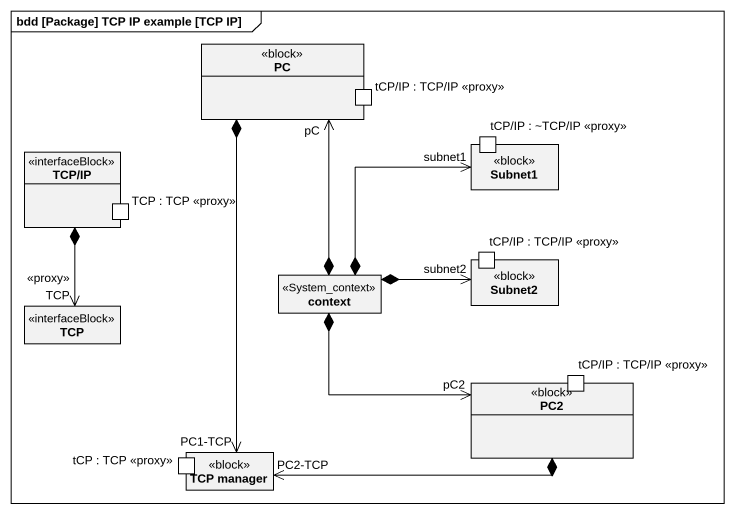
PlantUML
@startuml
mainframe bdd [Package] TCP IP example [TCP IP]
allowmixing
hide circle
hide empty members
rectangle PC <<block>> {
  port "tCP/IP : TCP/IP <<proxy>>" as tCP_IP_TCP_IP_proxy
}
rectangle "TCP/IP" as TCP_IP <<interfaceBlock>> {
  port "TCP : TCP <<proxy>>" as TCP_TCP_proxy
}
rectangle Subnet1 <<block>> {
  port "tCP/IP : ~TCP/IP <<proxy>>" as tCP_IP_TCP_IP_proxy_2
}
class context <<System_context>>
rectangle Subnet2 <<block>> {
  port "tCP/IP : TCP/IP <<proxy>>" as tCP_IP_TCP_IP_proxy_3
}
class TCP <<interfaceBlock>>
rectangle PC2 <<block>> {
  port "tCP/IP : TCP/IP <<proxy>>" as tCP_IP_TCP_IP_proxy_4
}
rectangle "TCP manager" as TCP_manager <<block>> {
  port "tCP : TCP <<proxy>>" as tCP_TCP_proxy
}
context *-up-> "pC" PC
context *-up-> "subnet1" Subnet1
context *-right-> "subnet2" Subnet2
context *-right-> "pC2" PC2
TCP "TCP\n<<proxy>>" <-up-* TCP_IP
TCP_manager "PC1-TCP" <-up-* PC
TCP_manager "PC2-TCP" <-right-* PC2
@enduml
